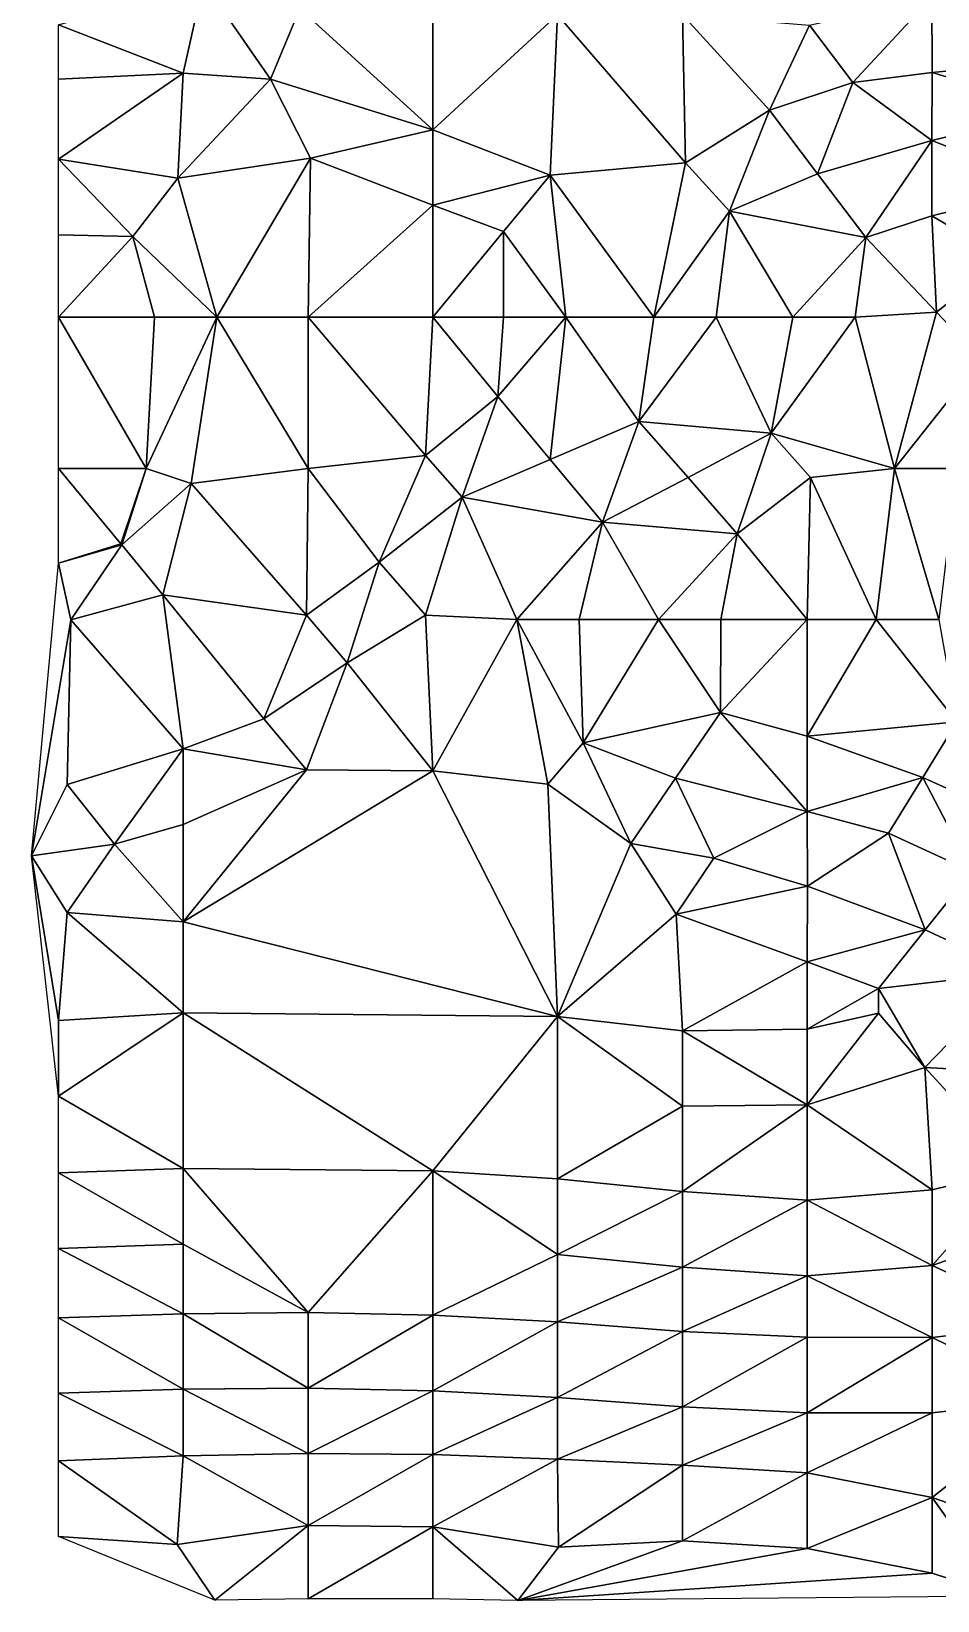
# Model space of a CAD drawing. Header units: metres. Extents: x 247440 to 247899, y 6708794 to 6709359.
# Drawn here: x 247440 to 247652.2, y 6708793.5 to 6709161 of the extents above; entities that cross this region are included whole.
import ezdxf

# ---------------------------------------------------------------- set-up
doc = ezdxf.new("R2010")
doc.units = ezdxf.units.M

msp = doc.modelspace()

# ---------------------------------------------------------------- linework, layer by layer
for points in [[(247475.54, 6709151.22, 30.81), (247446.31, 6709162.56, 28.87), (247480.25, 6709172.53, 28.67)], [(247495.98, 6709149.83, 30.46), (247475.54, 6709151.22, 30.81), (247480.25, 6709172.53, 28.67)], [(247495.98, 6709149.83, 30.46), (247480.25, 6709172.53, 28.67), (247502.81, 6709166.3, 29.04)], [(247650.87, 6709169.04, 28.81), (247632.35, 6709149, 27.2), (247622.22, 6709162.42, 28.5)], [(247650.87, 6709169.04, 28.81), (247650.88, 6709151.35, 26.97), (247632.35, 6709149, 27.2)], [(247680.1, 6709171.84, 28.78), (247680.1, 6709154.14, 26.62), (247650.87, 6709169.04, 28.81)], [(247680.1, 6709154.14, 26.62), (247650.88, 6709151.35, 26.97), (247650.87, 6709169.04, 28.81)], [(247495.98, 6709149.83, 30.46), (247502.81, 6709166.3, 29.04), (247533.99, 6709137.98, 29.75)], [(247533.98, 6709164.87, 28.35), (247533.99, 6709137.98, 29.75), (247502.81, 6709166.3, 29.04)], [(247475.54, 6709151.22, 30.81), (247446.32, 6709149.78, 30.54), (247446.31, 6709162.56, 28.87)], [(247563.21, 6709164.86, 28.43), (247533.99, 6709137.98, 29.75), (247533.98, 6709164.87, 28.35)], [(247563.21, 6709164.86, 28.43), (247561.47, 6709127.35, 29.68), (247533.99, 6709137.98, 29.75)], [(247563.21, 6709164.86, 28.43), (247593.18, 6709130.23, 28.23), (247561.47, 6709127.35, 29.68)], [(247592.45, 6709164.85, 28.9), (247593.18, 6709130.23, 28.23), (247563.21, 6709164.86, 28.43)], [(247622.22, 6709162.42, 28.5), (247612.86, 6709142.51, 27.5), (247592.45, 6709164.85, 28.9)], [(247612.86, 6709142.51, 27.5), (247593.18, 6709130.23, 28.23), (247592.45, 6709164.85, 28.9)], [(247622.22, 6709162.42, 28.5), (247632.35, 6709149, 27.2), (247612.86, 6709142.51, 27.5)], [(247680.1, 6709154.14, 26.62), (247680.1, 6709142.54, 25.08), (247650.88, 6709151.35, 26.97)], [(247475.54, 6709151.22, 30.81), (247474.29, 6709126.66, 32.46), (247446.31, 6709131.04, 32.19)], [(247475.54, 6709151.22, 30.81), (247446.31, 6709131.04, 32.19), (247446.32, 6709149.78, 30.54)], [(247495.98, 6709149.83, 30.46), (247474.29, 6709126.66, 32.46), (247475.54, 6709151.22, 30.81)], [(247650.88, 6709151.35, 26.97), (247650.86, 6709135.48, 25.26), (247632.35, 6709149, 27.2)], [(247680.1, 6709142.54, 25.08), (247650.86, 6709135.48, 25.26), (247650.88, 6709151.35, 26.97)], [(247495.98, 6709149.83, 30.46), (247505.34, 6709131.32, 31.27), (247474.29, 6709126.66, 32.46)], [(247495.98, 6709149.83, 30.46), (247533.99, 6709137.98, 29.75), (247505.34, 6709131.32, 31.27)], [(247612.86, 6709142.51, 27.5), (247632.35, 6709149, 27.2), (247624.07, 6709127.62, 25.67)], [(247632.35, 6709149, 27.2), (247650.86, 6709135.48, 25.26), (247624.07, 6709127.62, 25.67)], [(247612.86, 6709142.51, 27.5), (247603.45, 6709118.9, 26.97), (247593.18, 6709130.23, 28.23)], [(247612.86, 6709142.51, 27.5), (247624.07, 6709127.62, 25.67), (247603.45, 6709118.9, 26.97)], [(247680.1, 6709142.54, 25.08), (247678.5, 6709124.57, 22.47), (247650.86, 6709135.48, 25.26)], [(247533.99, 6709120.28, 30.64), (247505.34, 6709131.32, 31.27), (247533.99, 6709137.98, 29.75)], [(247561.47, 6709127.35, 29.68), (247533.99, 6709120.28, 30.64), (247533.99, 6709137.98, 29.75)], [(247650.86, 6709135.48, 25.26), (247635.35, 6709112.69, 24.5), (247624.07, 6709127.62, 25.67)], [(247650.86, 6709135.48, 25.26), (247650.87, 6709117.82, 23.82), (247635.35, 6709112.69, 24.5)], [(247678.5, 6709124.57, 22.47), (247650.87, 6709117.82, 23.82), (247650.86, 6709135.48, 25.26)], [(247463.71, 6709112.95, 33.07), (247446.32, 6709113.32, 33.16), (247446.31, 6709131.04, 32.19)], [(247463.71, 6709112.95, 33.07), (247446.31, 6709131.04, 32.19), (247474.29, 6709126.66, 32.46)], [(247505.34, 6709131.32, 31.27), (247483.43, 6709094.07, 33.08), (247474.29, 6709126.66, 32.46)], [(247505.34, 6709131.32, 31.27), (247504.77, 6709094.06, 32.41), (247483.43, 6709094.07, 33.08)], [(247533.99, 6709120.28, 30.64), (247504.77, 6709094.06, 32.41), (247505.34, 6709131.32, 31.27)], [(247593.18, 6709130.23, 28.23), (247585.73, 6709094.05, 28.33), (247561.47, 6709127.35, 29.68)], [(247593.18, 6709130.23, 28.23), (247603.45, 6709118.9, 26.97), (247585.73, 6709094.05, 28.33)], [(247463.71, 6709112.95, 33.07), (247474.29, 6709126.66, 32.46), (247483.43, 6709094.07, 33.08)], [(247550.54, 6709114.14, 30.29), (247533.99, 6709120.28, 30.64), (247561.47, 6709127.35, 29.68)], [(247550.54, 6709114.14, 30.29), (247561.47, 6709127.35, 29.68), (247565.12, 6709094.06, 29.87)], [(247585.73, 6709094.05, 28.33), (247565.12, 6709094.06, 29.87), (247561.47, 6709127.35, 29.68)], [(247624.07, 6709127.62, 25.67), (247635.35, 6709112.69, 24.5), (247603.45, 6709118.9, 26.97)], [(247678.5, 6709124.57, 22.47), (247667.75, 6709107.84, 21.83), (247650.87, 6709117.82, 23.82)], [(247533.99, 6709120.28, 30.64), (247534, 6709094.06, 31.29), (247504.77, 6709094.06, 32.41)], [(247550.54, 6709114.14, 30.29), (247534, 6709094.06, 31.29), (247533.99, 6709120.28, 30.64)], [(247585.73, 6709094.05, 28.33), (247603.45, 6709118.9, 26.97), (247600.33, 6709094.06, 26.87)], [(247618.25, 6709094.08, 25.13), (247600.33, 6709094.06, 26.87), (247603.45, 6709118.9, 26.97)], [(247635.35, 6709112.69, 24.5), (247618.25, 6709094.08, 25.13), (247603.45, 6709118.9, 26.97)], [(247650.87, 6709117.82, 23.82), (247651.94, 6709095.25, 22.96), (247635.35, 6709112.69, 24.5)], [(247667.75, 6709107.84, 21.83), (247651.94, 6709095.25, 22.96), (247650.87, 6709117.82, 23.82)], [(247550.54, 6709114.14, 30.29), (247550.5, 6709094.06, 30.58), (247534, 6709094.06, 31.29)], [(247550.54, 6709114.14, 30.29), (247565.12, 6709094.06, 29.87), (247550.5, 6709094.06, 30.58)], [(247463.71, 6709112.95, 33.07), (247446.32, 6709094.07, 33.76), (247446.32, 6709113.32, 33.16)], [(247463.71, 6709112.95, 33.07), (247468.81, 6709094.06, 33.44), (247446.32, 6709094.07, 33.76)], [(247463.71, 6709112.95, 33.07), (247483.43, 6709094.07, 33.08), (247468.81, 6709094.06, 33.44)], [(247635.35, 6709112.69, 24.5), (247632.88, 6709094.06, 24.25), (247618.25, 6709094.08, 25.13)], [(247651.94, 6709095.25, 22.96), (247632.88, 6709094.06, 24.25), (247635.35, 6709112.69, 24.5)], [(247667.75, 6709107.84, 21.83), (247662.39, 6709084.24, 21.46), (247651.94, 6709095.25, 22.96)], [(247651.94, 6709095.25, 22.96), (247642.12, 6709058.66, 22.43), (247632.88, 6709094.06, 24.25)], [(247651.94, 6709095.25, 22.96), (247662.39, 6709084.24, 21.46), (247642.12, 6709058.66, 22.43)], [(247446.32, 6709094.07, 33.76), (247466.88, 6709058.66, 33.3), (247446.32, 6709058.66, 33.76)], [(247468.81, 6709094.06, 33.44), (247466.88, 6709058.66, 33.3), (247446.32, 6709094.07, 33.76)], [(247468.81, 6709094.06, 33.44), (247483.43, 6709094.07, 33.08), (247466.88, 6709058.66, 33.3)], [(247483.43, 6709094.07, 33.08), (247477.38, 6709055.12, 32.93), (247466.88, 6709058.66, 33.3)], [(247483.43, 6709094.07, 33.08), (247504.77, 6709058.66, 31.95), (247477.38, 6709055.12, 32.93)], [(247504.77, 6709094.06, 32.41), (247504.77, 6709058.66, 31.95), (247483.43, 6709094.07, 33.08)], [(247504.77, 6709094.06, 32.41), (247532.27, 6709061.68, 30.65), (247504.77, 6709058.66, 31.95)], [(247534, 6709094.06, 31.29), (247532.27, 6709061.68, 30.65), (247504.77, 6709094.06, 32.41)], [(247534, 6709094.06, 31.29), (247549.17, 6709075.5, 30.22), (247532.27, 6709061.68, 30.65)], [(247550.5, 6709094.06, 30.58), (247549.17, 6709075.5, 30.22), (247534, 6709094.06, 31.29)], [(247565.12, 6709094.06, 29.87), (247561.44, 6709060.78, 28.9), (247549.17, 6709075.5, 30.22)], [(247550.5, 6709094.06, 30.58), (247565.12, 6709094.06, 29.87), (247549.17, 6709075.5, 30.22)], [(247565.12, 6709094.06, 29.87), (247582.2, 6709069.65, 27.86), (247561.44, 6709060.78, 28.9)], [(247585.73, 6709094.05, 28.33), (247582.2, 6709069.65, 27.86), (247565.12, 6709094.06, 29.87)], [(247600.33, 6709094.06, 26.87), (247613.18, 6709066.89, 25.2), (247582.2, 6709069.65, 27.86)], [(247585.73, 6709094.05, 28.33), (247600.33, 6709094.06, 26.87), (247582.2, 6709069.65, 27.86)], [(247618.25, 6709094.08, 25.13), (247613.18, 6709066.89, 25.2), (247600.33, 6709094.06, 26.87)], [(247618.25, 6709094.08, 25.13), (247632.88, 6709094.06, 24.25), (247613.18, 6709066.89, 25.2)], [(247632.88, 6709094.06, 24.25), (247642.12, 6709058.66, 22.43), (247613.18, 6709066.89, 25.2)], [(247662.39, 6709084.24, 21.46), (247656.72, 6709058.66, 20.95), (247642.12, 6709058.66, 22.43)], [(247549.17, 6709075.5, 30.22), (247540.86, 6709051.9, 29.75), (247532.27, 6709061.68, 30.65)], [(247549.17, 6709075.5, 30.22), (247561.44, 6709060.78, 28.9), (247540.86, 6709051.9, 29.75)], [(247582.2, 6709069.65, 27.86), (247573.68, 6709046.06, 27.05), (247561.44, 6709060.78, 28.9)], [(247582.2, 6709069.65, 27.86), (247593.75, 6709056.49, 26.27), (247573.68, 6709046.06, 27.05)], [(247582.2, 6709069.65, 27.86), (247613.18, 6709066.89, 25.2), (247593.75, 6709056.49, 26.27)], [(247613.18, 6709066.89, 25.2), (247605.26, 6709043.3, 24.42), (247593.75, 6709056.49, 26.27)], [(247613.18, 6709066.89, 25.2), (247622.42, 6709056.52, 23.98), (247605.26, 6709043.3, 24.42)], [(247642.12, 6709058.66, 22.43), (247622.42, 6709056.52, 23.98), (247613.18, 6709066.89, 25.2)], [(247446.32, 6709058.66, 33.76), (247460.93, 6709040.96, 33.02), (247446.32, 6709036.43, 33.22)], [(247466.88, 6709058.66, 33.3), (247460.93, 6709040.96, 33.02), (247446.32, 6709058.66, 33.76)], [(247466.88, 6709058.66, 33.3), (247461.14, 6709040.74, 33), (247460.93, 6709040.96, 33.02)], [(247466.88, 6709058.66, 33.3), (247477.38, 6709055.12, 32.93), (247461.14, 6709040.74, 33)], [(247504.77, 6709058.66, 31.95), (247504.4, 6709024.26, 30.82), (247477.38, 6709055.12, 32.93)], [(247521.38, 6709036.73, 30.31), (247504.4, 6709024.26, 30.82), (247504.77, 6709058.66, 31.95)], [(247532.27, 6709061.68, 30.65), (247521.38, 6709036.73, 30.31), (247504.77, 6709058.66, 31.95)], [(247532.27, 6709061.68, 30.65), (247540.86, 6709051.9, 29.75), (247521.38, 6709036.73, 30.31)], [(247561.44, 6709060.78, 28.9), (247573.68, 6709046.06, 27.05), (247540.86, 6709051.9, 29.75)], [(247642.12, 6709058.66, 22.43), (247637.83, 6709023.24, 21.29), (247622.42, 6709056.52, 23.98)], [(247642.12, 6709058.66, 22.43), (247652.44, 6709023.25, 20.31), (247637.83, 6709023.24, 21.29)], [(247642.12, 6709058.66, 22.43), (247656.72, 6709058.66, 20.95), (247652.44, 6709023.25, 20.31)], [(247461.14, 6709040.74, 33), (247477.38, 6709055.12, 32.93), (247470.78, 6709029.05, 32.37)], [(247504.4, 6709024.26, 30.82), (247470.78, 6709029.05, 32.37), (247477.38, 6709055.12, 32.93)], [(247593.75, 6709056.49, 26.27), (247605.26, 6709043.3, 24.42), (247573.68, 6709046.06, 27.05)], [(247622.42, 6709056.52, 23.98), (247621.62, 6709023.24, 22.29), (247605.26, 6709043.3, 24.42)], [(247637.83, 6709023.24, 21.29), (247621.62, 6709023.24, 22.29), (247622.42, 6709056.52, 23.98)], [(247540.86, 6709051.9, 29.75), (247532.26, 6709024.26, 29.14), (247521.38, 6709036.73, 30.31)], [(247553.65, 6709023.27, 27.5), (247532.26, 6709024.26, 29.14), (247540.86, 6709051.9, 29.75)], [(247553.65, 6709023.27, 27.5), (247540.86, 6709051.9, 29.75), (247573.68, 6709046.06, 27.05)], [(247553.65, 6709023.27, 27.5), (247573.68, 6709046.06, 27.05), (247568.25, 6709023.26, 26.27)], [(247586.81, 6709023.26, 24.71), (247568.25, 6709023.26, 26.27), (247573.68, 6709046.06, 27.05)], [(247605.26, 6709043.3, 24.42), (247586.81, 6709023.26, 24.71), (247573.68, 6709046.06, 27.05)], [(247461.14, 6709040.74, 33), (247446.32, 6709036.43, 33.22), (247460.93, 6709040.96, 33.02)], [(247461.14, 6709040.74, 33), (247449.24, 6709023.17, 32.74), (247446.32, 6709036.43, 33.22)], [(247461.14, 6709040.74, 33), (247470.78, 6709029.05, 32.37), (247449.24, 6709023.17, 32.74)], [(247605.26, 6709043.3, 24.42), (247601.42, 6709023.25, 23.57), (247586.81, 6709023.26, 24.71)], [(247621.62, 6709023.24, 22.29), (247601.42, 6709023.25, 23.57), (247605.26, 6709043.3, 24.42)], [(247446.32, 6709036.43, 33.22), (247449.24, 6709023.17, 32.74), (247439.97, 6708967.97, 30.34)], [(247521.38, 6709036.73, 30.31), (247513.9, 6709013.13, 29.94), (247504.4, 6709024.26, 30.82)], [(247521.38, 6709036.73, 30.31), (247532.26, 6709024.26, 29.14), (247513.9, 6709013.13, 29.94)], [(247470.78, 6709029.05, 32.37), (247475.54, 6708992.95, 30.82), (247449.24, 6709023.17, 32.74)], [(247504.4, 6709024.26, 30.82), (247494.42, 6709000.04, 30.4), (247470.78, 6709029.05, 32.37)], [(247494.42, 6709000.04, 30.4), (247475.54, 6708992.95, 30.82), (247470.78, 6709029.05, 32.37)], [(247449.24, 6709023.17, 32.74), (247448.36, 6708984.62, 31.11), (247439.97, 6708967.97, 30.34)], [(247449.24, 6709023.17, 32.74), (247475.54, 6708992.95, 30.82), (247448.36, 6708984.62, 31.11)], [(247504.4, 6709024.26, 30.82), (247513.9, 6709013.13, 29.94), (247494.42, 6709000.04, 30.4)], [(247532.26, 6709024.26, 29.14), (247533.98, 6708987.85, 28.41), (247513.9, 6709013.13, 29.94)], [(247553.65, 6709023.27, 27.5), (247533.98, 6708987.85, 28.41), (247532.26, 6709024.26, 29.14)], [(247553.65, 6709023.27, 27.5), (247560.95, 6708984.68, 27.06), (247533.98, 6708987.85, 28.41)], [(247553.65, 6709023.27, 27.5), (247569.22, 6708994.38, 26.36), (247560.95, 6708984.68, 27.06)], [(247553.65, 6709023.27, 27.5), (247568.25, 6709023.26, 26.27), (247569.22, 6708994.38, 26.36)], [(247586.81, 6709023.26, 24.71), (247569.22, 6708994.38, 26.36), (247568.25, 6709023.26, 26.27)], [(247586.81, 6709023.26, 24.71), (247601.37, 6709001.49, 24.03), (247569.22, 6708994.38, 26.36)], [(247586.81, 6709023.26, 24.71), (247601.42, 6709023.25, 23.57), (247601.37, 6709001.49, 24.03)], [(247621.62, 6709023.24, 22.29), (247601.37, 6709001.49, 24.03), (247601.42, 6709023.25, 23.57)], [(247621.62, 6709023.24, 22.29), (247621.64, 6708995.97, 23.33), (247601.37, 6709001.49, 24.03)], [(247637.83, 6709023.24, 21.29), (247621.64, 6708995.97, 23.33), (247621.62, 6709023.24, 22.29)], [(247637.83, 6709023.24, 21.29), (247656.72, 6708999.34, 21.17), (247621.64, 6708995.97, 23.33)], [(247637.83, 6709023.24, 21.29), (247652.44, 6709023.25, 20.31), (247656.72, 6708999.34, 21.17)], [(247513.9, 6709013.13, 29.94), (247504.4, 6708988.09, 29.65), (247494.42, 6709000.04, 30.4)], [(247513.9, 6709013.13, 29.94), (247533.98, 6708987.85, 28.41), (247504.4, 6708988.09, 29.65)], [(247494.42, 6709000.04, 30.4), (247504.4, 6708988.09, 29.65), (247475.54, 6708992.95, 30.82)], [(247590.81, 6708986.13, 25.58), (247569.22, 6708994.38, 26.36), (247601.37, 6709001.49, 24.03)], [(247621.65, 6708978.28, 25.4), (247590.81, 6708986.13, 25.58), (247601.37, 6709001.49, 24.03)], [(247621.65, 6708978.28, 25.4), (247601.37, 6709001.49, 24.03), (247621.64, 6708995.97, 23.33)], [(247648.7, 6708986.3, 22.76), (247621.64, 6708995.97, 23.33), (247656.72, 6708999.34, 21.17)], [(247648.7, 6708986.3, 22.76), (247621.65, 6708978.28, 25.4), (247621.64, 6708995.97, 23.33)], [(247672.17, 6708975.74, 22.29), (247648.7, 6708986.3, 22.76), (247656.72, 6708999.34, 21.17)], [(247475.54, 6708992.95, 30.82), (247459.45, 6708970.66, 30.16), (247448.36, 6708984.62, 31.11)], [(247475.54, 6708992.95, 30.82), (247475.54, 6708975.25, 30.05), (247459.45, 6708970.66, 30.16)], [(247504.4, 6708988.09, 29.65), (247475.54, 6708975.25, 30.05), (247475.54, 6708992.95, 30.82)], [(247580.32, 6708970.8, 27.4), (247560.95, 6708984.68, 27.06), (247569.22, 6708994.38, 26.36)], [(247580.32, 6708970.8, 27.4), (247569.22, 6708994.38, 26.36), (247590.81, 6708986.13, 25.58)], [(247504.4, 6708988.09, 29.65), (247475.54, 6708952.45, 28.93), (247475.54, 6708975.25, 30.05)], [(247533.98, 6708987.85, 28.41), (247475.54, 6708952.45, 28.93), (247504.4, 6708988.09, 29.65)], [(247563.21, 6708930.28, 27.65), (247475.54, 6708952.45, 28.93), (247533.98, 6708987.85, 28.41)], [(247560.95, 6708984.68, 27.06), (247563.21, 6708930.28, 27.65), (247533.98, 6708987.85, 28.41)], [(247580.32, 6708970.8, 27.4), (247590.81, 6708986.13, 25.58), (247599.81, 6708967.35, 27.29)], [(247621.65, 6708978.28, 25.4), (247599.81, 6708967.35, 27.29), (247590.81, 6708986.13, 25.58)], [(247640.69, 6708973.25, 24.93), (247621.65, 6708978.28, 25.4), (247648.7, 6708986.3, 22.76)], [(247640.69, 6708973.25, 24.93), (247648.7, 6708986.3, 22.76), (247660.18, 6708964.23, 24.25)], [(247672.17, 6708975.74, 22.29), (247660.18, 6708964.23, 24.25), (247648.7, 6708986.3, 22.76)], [(247448.36, 6708984.62, 31.11), (247459.45, 6708970.66, 30.16), (247439.97, 6708967.97, 30.34)], [(247580.32, 6708970.8, 27.4), (247563.21, 6708930.28, 27.65), (247560.95, 6708984.68, 27.06)], [(247621.65, 6708978.28, 25.4), (247621.69, 6708960.86, 27.47), (247599.81, 6708967.35, 27.29)], [(247640.69, 6708973.25, 24.93), (247621.69, 6708960.86, 27.47), (247621.65, 6708978.28, 25.4)], [(247475.54, 6708975.25, 30.05), (247475.54, 6708952.45, 28.93), (247459.45, 6708970.66, 30.16)], [(247459.45, 6708970.66, 30.16), (247448.36, 6708954.68, 29.46), (247439.97, 6708967.97, 30.34)], [(247475.54, 6708952.45, 28.93), (247448.36, 6708954.68, 29.46), (247459.45, 6708970.66, 30.16)], [(247580.32, 6708970.8, 27.4), (247591, 6708954.27, 28.52), (247563.21, 6708930.28, 27.65)], [(247580.32, 6708970.8, 27.4), (247599.81, 6708967.35, 27.29), (247591, 6708954.27, 28.52)], [(247640.69, 6708973.25, 24.93), (247649.29, 6708950.61, 26.46), (247621.69, 6708960.86, 27.47)], [(247640.69, 6708973.25, 24.93), (247660.18, 6708964.23, 24.25), (247649.29, 6708950.61, 26.46)], [(247439.97, 6708967.97, 30.34), (247446.32, 6708929.34, 27.78), (247446.32, 6708911.64, 26.47)], [(247439.97, 6708967.97, 30.34), (247448.36, 6708954.68, 29.46), (247446.32, 6708929.34, 27.78)], [(247591, 6708954.27, 28.52), (247599.81, 6708967.35, 27.29), (247621.69, 6708960.86, 27.47)], [(247670.81, 6708940.62, 25.07), (247649.29, 6708950.61, 26.46), (247660.18, 6708964.23, 24.25)], [(247621.66, 6708943.13, 28.41), (247591, 6708954.27, 28.52), (247621.69, 6708960.86, 27.47)], [(247621.66, 6708943.13, 28.41), (247621.69, 6708960.86, 27.47), (247649.29, 6708950.61, 26.46)], [(247448.36, 6708954.68, 29.46), (247475.54, 6708931.16, 27.62), (247446.32, 6708929.34, 27.78)], [(247475.54, 6708952.45, 28.93), (247475.54, 6708931.16, 27.62), (247448.36, 6708954.68, 29.46)], [(247563.21, 6708930.28, 27.65), (247475.54, 6708931.16, 27.62), (247475.54, 6708952.45, 28.93)], [(247591, 6708954.27, 28.52), (247592.43, 6708926.98, 27.95), (247563.21, 6708930.28, 27.65)], [(247621.66, 6708943.13, 28.41), (247592.43, 6708926.98, 27.95), (247591, 6708954.27, 28.52)], [(247638.34, 6708936.89, 27.52), (247621.66, 6708943.13, 28.41), (247649.29, 6708950.61, 26.46)], [(247670.81, 6708940.62, 25.07), (247638.34, 6708936.89, 27.52), (247649.29, 6708950.61, 26.46)], [(247621.66, 6708943.13, 28.41), (247621.66, 6708927.35, 28.04), (247592.43, 6708926.98, 27.95)], [(247638.34, 6708936.89, 27.52), (247621.66, 6708927.35, 28.04), (247621.66, 6708943.13, 28.41)], [(247670.81, 6708940.62, 25.07), (247649.22, 6708918.39, 26.93), (247638.34, 6708936.89, 27.52)], [(247670.81, 6708940.62, 25.07), (247673.6, 6708917.05, 25.52), (247649.22, 6708918.39, 26.93)], [(247638.34, 6708936.89, 27.52), (247638.34, 6708931.09, 27.56), (247621.66, 6708927.35, 28.04)], [(247638.34, 6708936.89, 27.52), (247649.22, 6708918.39, 26.93), (247638.34, 6708931.09, 27.56)], [(247475.54, 6708931.16, 27.62), (247475.54, 6708894.68, 24.94), (247446.32, 6708911.64, 26.47)], [(247475.54, 6708931.16, 27.62), (247446.32, 6708911.64, 26.47), (247446.32, 6708929.34, 27.78)], [(247475.54, 6708931.16, 27.62), (247533.98, 6708894.16, 24.97), (247475.54, 6708894.68, 24.94)], [(247563.21, 6708930.28, 27.65), (247533.98, 6708894.16, 24.97), (247475.54, 6708931.16, 27.62)], [(247563.21, 6708930.28, 27.65), (247563.21, 6708892.31, 25.12), (247533.98, 6708894.16, 24.97)], [(247563.21, 6708930.28, 27.65), (247592.43, 6708909.28, 26.77), (247563.21, 6708892.31, 25.12)], [(247592.43, 6708926.98, 27.95), (247592.43, 6708909.28, 26.77), (247563.21, 6708930.28, 27.65)], [(247638.34, 6708931.09, 27.56), (247649.22, 6708918.39, 26.93), (247621.66, 6708909.65, 27.08)], [(247638.34, 6708931.09, 27.56), (247621.66, 6708909.65, 27.08), (247621.66, 6708927.35, 28.04)], [(247621.66, 6708927.35, 28.04), (247621.66, 6708909.65, 27.08), (247592.43, 6708926.98, 27.95)], [(247592.43, 6708926.98, 27.95), (247621.66, 6708909.65, 27.08), (247592.43, 6708909.28, 26.77)], [(247649.22, 6708918.39, 26.93), (247650.88, 6708889.71, 25.46), (247621.66, 6708909.65, 27.08)], [(247670.95, 6708894.67, 24.93), (247650.88, 6708889.71, 25.46), (247649.22, 6708918.39, 26.93)], [(247673.6, 6708917.05, 25.52), (247670.95, 6708894.67, 24.93), (247649.22, 6708918.39, 26.93)], [(247475.54, 6708894.68, 24.94), (247446.32, 6708893.71, 25.03), (247446.32, 6708911.64, 26.47)], [(247592.43, 6708909.28, 26.77), (247592.43, 6708889.33, 25.32), (247563.21, 6708892.31, 25.12)], [(247621.66, 6708909.65, 27.08), (247621.65, 6708887.3, 25.65), (247592.43, 6708889.33, 25.32)], [(247621.66, 6708909.65, 27.08), (247592.43, 6708889.33, 25.32), (247592.43, 6708909.28, 26.77)], [(247650.88, 6708889.71, 25.46), (247621.65, 6708887.3, 25.65), (247621.66, 6708909.65, 27.08)], [(247475.54, 6708894.68, 24.94), (247475.54, 6708876.97, 23.45), (247446.32, 6708893.71, 25.03)], [(247475.54, 6708876.97, 23.45), (247446.32, 6708876, 23.53), (247446.32, 6708893.71, 25.03)], [(247533.98, 6708894.16, 24.97), (247504.76, 6708860.97, 21.99), (247475.54, 6708894.68, 24.94)], [(247504.76, 6708860.97, 21.99), (247475.54, 6708876.97, 23.45), (247475.54, 6708894.68, 24.94)], [(247533.98, 6708894.16, 24.97), (247533.98, 6708860.36, 22.05), (247504.76, 6708860.97, 21.99)], [(247563.21, 6708892.31, 25.12), (247563.21, 6708874.61, 23.65), (247533.98, 6708894.16, 24.97)], [(247563.21, 6708874.61, 23.65), (247533.98, 6708860.36, 22.05), (247533.98, 6708894.16, 24.97)], [(247670.95, 6708894.67, 24.93), (247650.88, 6708872.01, 24.13), (247650.88, 6708889.71, 25.46)], [(247670.95, 6708894.67, 24.93), (247680.47, 6708882.37, 23.9), (247650.88, 6708872.01, 24.13)], [(247592.43, 6708889.33, 25.32), (247563.21, 6708874.61, 23.65), (247563.21, 6708892.31, 25.12)], [(247650.88, 6708889.71, 25.46), (247650.88, 6708872.01, 24.13), (247621.65, 6708887.3, 25.65)], [(247592.43, 6708889.33, 25.32), (247592.43, 6708871.62, 23.96), (247563.21, 6708874.61, 23.65)], [(247621.65, 6708887.3, 25.65), (247592.43, 6708871.62, 23.96), (247592.43, 6708889.33, 25.32)], [(247621.65, 6708887.3, 25.65), (247621.65, 6708869.6, 24.3), (247592.43, 6708871.62, 23.96)], [(247650.88, 6708872.01, 24.13), (247621.65, 6708869.6, 24.3), (247621.65, 6708887.3, 25.65)], [(247680.47, 6708882.37, 23.9), (247680.1, 6708858.54, 22.3), (247650.88, 6708872.01, 24.13)], [(247475.54, 6708876.97, 23.45), (247475.54, 6708860.71, 22.02), (247446.32, 6708876, 23.53)], [(247446.32, 6708876, 23.53), (247475.54, 6708860.71, 22.02), (247446.32, 6708859.77, 22.1)], [(247504.76, 6708860.97, 21.99), (247475.54, 6708860.71, 22.02), (247475.54, 6708876.97, 23.45)], [(247563.21, 6708874.61, 23.65), (247563.21, 6708858.78, 22.22), (247533.98, 6708860.36, 22.05)], [(247592.43, 6708871.62, 23.96), (247563.21, 6708858.78, 22.22), (247563.21, 6708874.61, 23.65)], [(247592.43, 6708871.62, 23.96), (247592.43, 6708856.58, 22.59), (247563.21, 6708858.78, 22.22)], [(247621.65, 6708869.6, 24.3), (247592.43, 6708856.58, 22.59), (247592.43, 6708871.62, 23.96)], [(247650.88, 6708872.01, 24.13), (247650.88, 6708855.16, 22.65), (247621.65, 6708869.6, 24.3)], [(247680.1, 6708858.54, 22.3), (247650.88, 6708855.16, 22.65), (247650.88, 6708872.01, 24.13)], [(247621.65, 6708869.6, 24.3), (247621.65, 6708855.21, 22.88), (247592.43, 6708856.58, 22.59)], [(247621.65, 6708869.6, 24.3), (247650.88, 6708855.16, 22.65), (247621.65, 6708855.21, 22.88)], [(247475.54, 6708860.71, 22.02), (247475.54, 6708843.01, 20.42), (247446.32, 6708859.77, 22.1)], [(247504.76, 6708860.97, 21.99), (247504.76, 6708843.27, 20.37), (247475.54, 6708860.71, 22.02)], [(247504.76, 6708843.27, 20.37), (247475.54, 6708843.01, 20.42), (247475.54, 6708860.71, 22.02)], [(247533.98, 6708860.36, 22.05), (247504.76, 6708843.27, 20.37), (247504.76, 6708860.97, 21.99)], [(247533.98, 6708860.36, 22.05), (247533.98, 6708842.66, 20.39), (247504.76, 6708843.27, 20.37)], [(247563.21, 6708858.78, 22.22), (247533.98, 6708842.66, 20.39), (247533.98, 6708860.36, 22.05)], [(247446.32, 6708859.77, 22.1), (247475.54, 6708843.01, 20.42), (247446.32, 6708842.07, 20.52)], [(247563.21, 6708858.78, 22.22), (247563.21, 6708841.08, 20.49), (247533.98, 6708842.66, 20.39)], [(247592.43, 6708856.58, 22.59), (247563.21, 6708841.08, 20.49), (247563.21, 6708858.78, 22.22)], [(247592.43, 6708856.58, 22.59), (247592.43, 6708838.88, 20.66), (247563.21, 6708841.08, 20.49)], [(247621.65, 6708855.21, 22.88), (247592.43, 6708838.88, 20.66), (247592.43, 6708856.58, 22.59)], [(247680.1, 6708858.54, 22.3), (247680.1, 6708840.84, 21.06), (247650.88, 6708855.16, 22.65)], [(247621.65, 6708855.21, 22.88), (247621.65, 6708837.52, 20.7), (247592.43, 6708838.88, 20.66)], [(247650.88, 6708855.16, 22.65), (247621.65, 6708837.52, 20.7), (247621.65, 6708855.21, 22.88)], [(247650.88, 6708855.16, 22.65), (247650.88, 6708837.47, 20.85), (247621.65, 6708837.52, 20.7)], [(247680.1, 6708840.84, 21.06), (247650.88, 6708837.47, 20.85), (247650.88, 6708855.16, 22.65)], [(247475.54, 6708843.01, 20.42), (247475.54, 6708827.43, 19.01), (247446.32, 6708842.07, 20.52)], [(247475.54, 6708827.43, 19.01), (247446.32, 6708826.26, 19.12), (247446.32, 6708842.07, 20.52)], [(247504.76, 6708843.27, 20.37), (247504.76, 6708827.97, 18.96), (247475.54, 6708843.01, 20.42)], [(247504.76, 6708827.97, 18.96), (247475.54, 6708827.43, 19.01), (247475.54, 6708843.01, 20.42)], [(247533.98, 6708842.66, 20.39), (247504.76, 6708827.97, 18.96), (247504.76, 6708843.27, 20.37)], [(247533.98, 6708842.66, 20.39), (247533.98, 6708827.71, 18.98), (247504.76, 6708827.97, 18.96)], [(247563.21, 6708841.08, 20.49), (247533.98, 6708827.71, 18.98), (247533.98, 6708842.66, 20.39)], [(247563.21, 6708841.08, 20.49), (247563.21, 6708826.65, 19.09), (247533.98, 6708827.71, 18.98)], [(247592.43, 6708838.88, 20.66), (247563.21, 6708826.65, 19.09), (247563.21, 6708841.08, 20.49)], [(247592.43, 6708838.88, 20.66), (247592.43, 6708825.23, 19.23), (247563.21, 6708826.65, 19.09)], [(247621.65, 6708837.52, 20.7), (247592.43, 6708825.23, 19.23), (247592.43, 6708838.88, 20.66)], [(247680.1, 6708840.84, 21.06), (247678.31, 6708808.16, 19.6), (247650.88, 6708817.66, 19.26)], [(247680.1, 6708840.84, 21.06), (247650.88, 6708817.66, 19.26), (247650.88, 6708837.47, 20.85)], [(247621.65, 6708837.52, 20.7), (247621.66, 6708823.44, 19.21), (247592.43, 6708825.23, 19.23)], [(247650.88, 6708837.47, 20.85), (247621.66, 6708823.44, 19.21), (247621.65, 6708837.52, 20.7)], [(247650.88, 6708837.47, 20.85), (247650.88, 6708817.66, 19.26), (247621.66, 6708823.44, 19.21)], [(247475.54, 6708827.43, 19.01), (247474.13, 6708806.69, 17.2), (247446.32, 6708826.26, 19.12)], [(247504.76, 6708811.1, 17.46), (247474.13, 6708806.69, 17.2), (247475.54, 6708827.43, 19.01)], [(247504.76, 6708827.97, 18.96), (247504.76, 6708811.1, 17.46), (247475.54, 6708827.43, 19.01)], [(247533.98, 6708827.71, 18.98), (247504.76, 6708811.1, 17.46), (247504.76, 6708827.97, 18.96)], [(247533.98, 6708827.71, 18.98), (247533.98, 6708810.78, 17.44), (247504.76, 6708811.1, 17.46)], [(247563.21, 6708826.65, 19.09), (247533.98, 6708810.78, 17.44), (247533.98, 6708827.71, 18.98)], [(247474.13, 6708806.69, 17.2), (247446.32, 6708808.56, 17.57), (247446.32, 6708826.26, 19.12)], [(247563.21, 6708826.65, 19.09), (247563.44, 6708806.02, 17.15), (247533.98, 6708810.78, 17.44)], [(247592.43, 6708825.23, 19.23), (247563.44, 6708806.02, 17.15), (247563.21, 6708826.65, 19.09)], [(247592.43, 6708825.23, 19.23), (247592.43, 6708807.54, 17.51), (247563.44, 6708806.02, 17.15)], [(247621.66, 6708823.44, 19.21), (247592.43, 6708807.54, 17.51), (247592.43, 6708825.23, 19.23)], [(247621.66, 6708823.44, 19.21), (247621.66, 6708805.74, 17.72), (247592.43, 6708807.54, 17.51)], [(247650.88, 6708817.66, 19.26), (247621.66, 6708805.74, 17.72), (247621.66, 6708823.44, 19.21)], [(247650.88, 6708817.66, 19.26), (247650.88, 6708799.96, 18.34), (247621.66, 6708805.74, 17.72)], [(247667.38, 6708794.56, 18.87), (247650.88, 6708799.96, 18.34), (247650.88, 6708817.66, 19.26)], [(247678.31, 6708808.16, 19.6), (247667.38, 6708794.56, 18.87), (247650.88, 6708817.66, 19.26)], [(247474.13, 6708806.69, 17.2), (247482.94, 6708793.6, 16.08), (247446.32, 6708808.56, 17.57)], [(247504.76, 6708811.1, 17.46), (247482.94, 6708793.6, 16.08), (247474.13, 6708806.69, 17.2)], [(247504.76, 6708811.1, 17.46), (247504.76, 6708793.97, 16.03), (247482.94, 6708793.6, 16.08)], [(247533.98, 6708810.78, 17.44), (247504.76, 6708793.97, 16.03), (247504.76, 6708811.1, 17.46)], [(247533.98, 6708810.78, 17.44), (247533.98, 6708793.92, 16.04), (247504.76, 6708793.97, 16.03)], [(247563.44, 6708806.02, 17.15), (247553.86, 6708793.52, 16.08), (247533.98, 6708810.78, 17.44)], [(247553.86, 6708793.52, 16.08), (247533.98, 6708793.92, 16.04), (247533.98, 6708810.78, 17.44)], [(247592.43, 6708807.54, 17.51), (247553.86, 6708793.52, 16.08), (247563.44, 6708806.02, 17.15)], [(247621.66, 6708805.74, 17.72), (247553.86, 6708793.52, 16.08), (247592.43, 6708807.54, 17.51)], [(247650.88, 6708799.96, 18.34), (247553.86, 6708793.52, 16.08), (247621.66, 6708805.74, 17.72)], [(247667.38, 6708794.56, 18.87), (247553.86, 6708793.52, 16.08), (247650.88, 6708799.96, 18.34)]]:
    msp.add_3dface(points)

doc.saveas('drawing.dxf')
